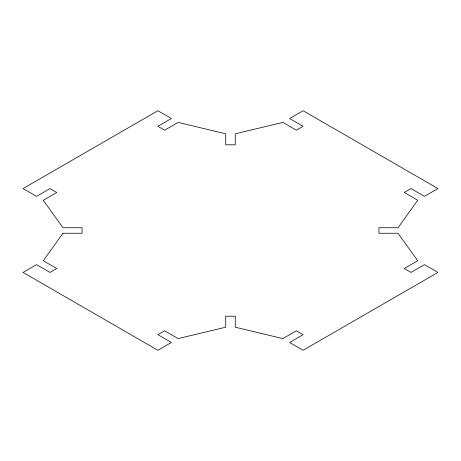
<?xml version="1.0" encoding="UTF-8"?>
<svg xmlns="http://www.w3.org/2000/svg" width="461" height="461" viewBox="0 0 461 461"><rect width="100%" height="100%" fill="white"/><g stroke="black" fill="none" stroke-linecap="round" stroke-linejoin="round"><path stroke-width="0.69" d="M63.001 233.254L43.276 260.742L56.761 268.527L50.019 272.422L36.534 264.637L23.05 272.422L157.893 350.268L171.377 342.483L157.893 334.698L164.635 330.808L178.119 338.593L225.734 327.206L225.734 316.194L235.266 316.194L235.266 327.206L282.881 338.593L296.365 330.808L303.108 334.698L289.623 342.483L303.108 350.268L437.95 272.422L424.466 264.637L410.982 272.422L404.239 268.527L417.724 260.742L397.999 233.254L378.93 233.254L378.93 227.746L397.999 227.746L417.724 200.258L404.239 192.473L410.982 188.578L424.466 196.363L437.95 188.578L303.108 110.732L289.623 118.517L303.108 126.302L296.365 130.192L282.881 122.407L235.266 133.794L235.266 144.806L225.734 144.806L225.734 133.794L178.119 122.407L164.635 130.192L157.893 126.302L171.377 118.517L157.893 110.732L23.05 188.578L36.534 196.363L50.019 188.578L56.761 192.473L43.276 200.258L63.001 227.746L82.07 227.746L82.07 233.254L63.001 233.254"/></g></svg>
